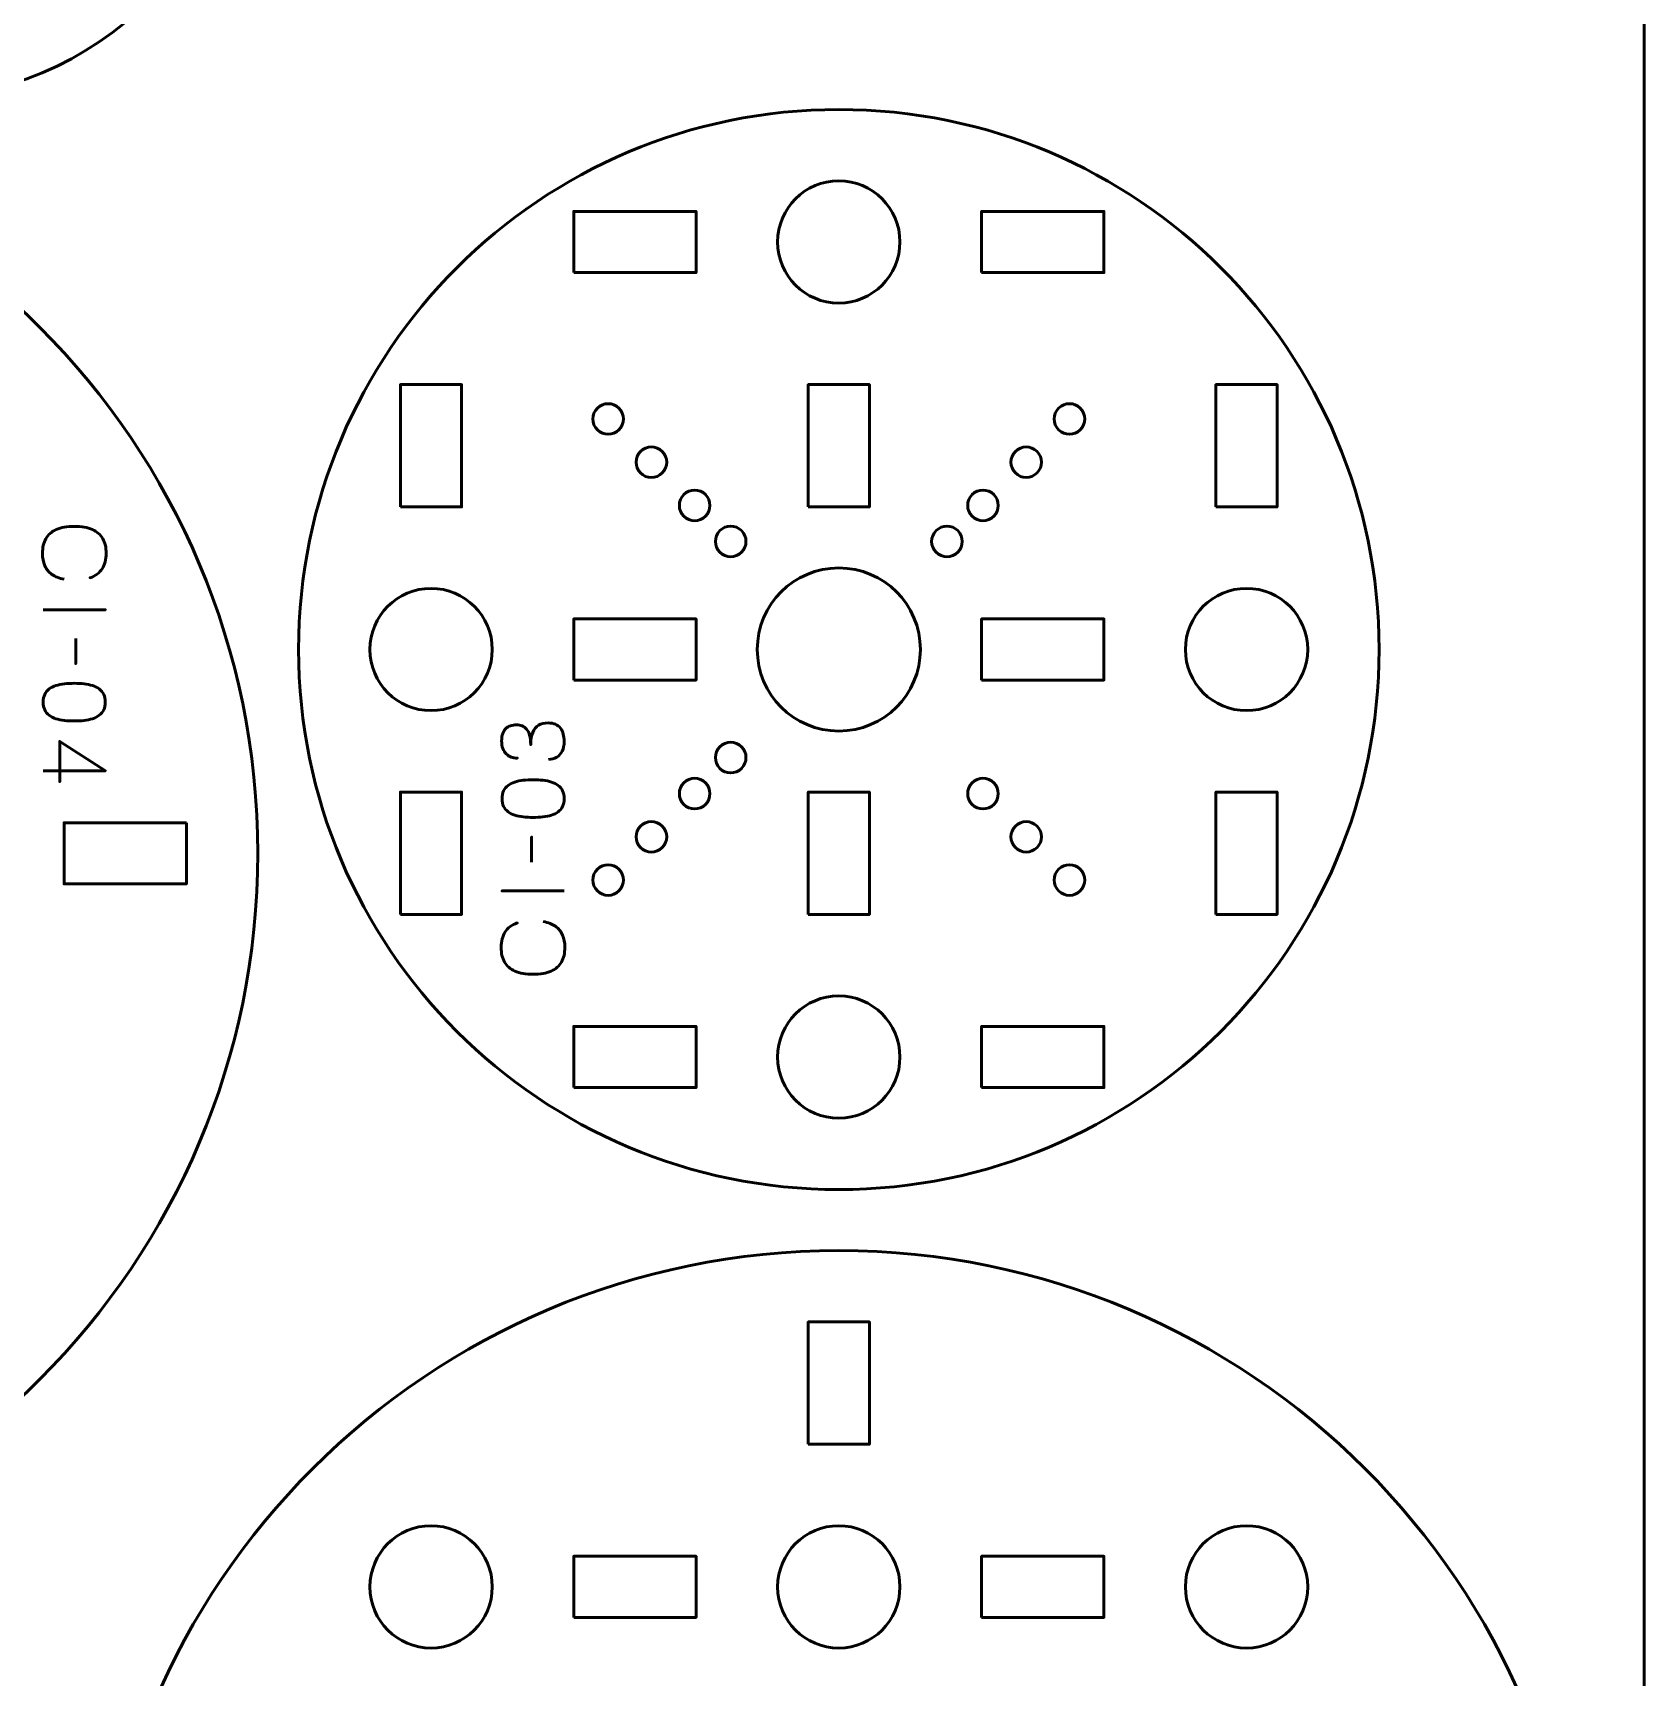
# Model space of a CAD drawing. Header units: centimetres. Extents: x -21 to 0, y -29.7 to 0.
# Drawn here: x -7.9 to 0, y -23.49 to -15.42 of the extents above; entities that cross this region are included whole.
import ezdxf

# ---------------------------------------------------------------- set-up
doc = ezdxf.new("R2010")
doc.units = ezdxf.units.CM
doc.header["$MEASUREMENT"] = 0
doc.layers.add('Layer 1', color=7, linetype='Continuous')

msp = doc.modelspace()

# ---------------------------------------------------------------- linework, layer by layer
at = {"layer": 'Layer 1', "color": 22, "lineweight": 53}
msp.add_open_spline([(-0.50009, -29.7), (-0.50009, -29.7), (-20.50005, -29.7), (-20.50005, -29.7), (-20.50005, -29.7), (-20.77702, -29.7), (-21.00001, -29.47691), (-21.00001, -29.19991), (-21.00001, -29.19991), (-21.00001, -29.19991), (-21.00001, -0.50006), (-21.00001, -0.50006), (-21.00001, -0.50006), (-21.00001, -0.22292), (-20.77702, 0.00004), (-20.50005, 0.00004), (-20.50005, 0.00004), (-20.50005, 0.00004), (-0.50009, 0.00004), (-0.50009, 0.00004), (-0.50009, 0.00004), (-0.22309, 0.00004), (0, -0.22292), (0, -0.50006), (0, -0.50006), (0, -0.50006), (0, -29.19991), (0, -29.19991), (0, -29.19991), (0, -29.47691), (-0.22309, -29.7), (-0.50009, -29.7)], degree=3, knots=[0, 0, 0, 0, 0.125, 0.125, 0.125, 0.125, 0.25, 0.25, 0.25, 0.25, 0.375, 0.375, 0.375, 0.375, 0.5, 0.5, 0.5, 0.5, 0.625, 0.625, 0.625, 0.625, 0.75, 0.75, 0.75, 0.75, 0.875, 0.875, 0.875, 0.875, 1, 1, 1, 1], dxfattribs=at)
at = {"layer": 'Layer 1', "color": 114, "lineweight": 53}
for points in [[(-10.14999, -14.09998), (-10.14999, -13.18887), (-9.41111, -12.44999), (-8.49998, -12.44999), (-8.49998, -12.44999), (-7.58888, -12.44999), (-6.84999, -13.18887), (-6.84999, -14.09998), (-6.84999, -14.09998), (-6.84999, -15.0111), (-7.58888, -15.74999), (-8.49998, -15.74999), (-8.49998, -15.74999), (-9.41111, -15.74999), (-10.14999, -15.0111), (-10.14999, -14.09998)], [(-6.79999, -19.45002), (-6.79999, -21.46549), (-8.43449, -23.09999), (-10.45001, -23.09999), (-10.45001, -23.09999), (-12.46548, -23.09999), (-14.09999, -21.46549), (-14.09999, -19.45002), (-14.09999, -19.45002), (-14.09999, -17.4345), (-12.46548, -15.79999), (-10.45001, -15.79999), (-10.45001, -15.79999), (-8.43449, -15.79999), (-6.79999, -17.4345), (-6.79999, -19.45002)], [(-6.59999, -18.44997), (-6.59999, -16.98668), (-5.4133, -15.79999), (-3.94997, -15.79999), (-3.94997, -15.79999), (-2.48669, -15.79999), (-1.29999, -16.98668), (-1.29999, -18.44997), (-1.29999, -18.44997), (-1.29999, -19.91329), (-2.48669, -21.09999), (-3.94997, -21.09999), (-3.94997, -21.09999), (-5.4133, -21.09999), (-6.59999, -19.91329), (-6.59999, -18.44997)], [(-7.59999, -25.04996), (-7.59999, -23.03449), (-5.96549, -21.39999), (-3.94997, -21.39999), (-3.94997, -21.39999), (-1.9345, -21.39999), (-0.29999, -23.03449), (-0.29999, -25.04996), (-0.29999, -25.04996), (-0.29999, -27.06548), (-1.9345, -28.69999), (-3.94997, -28.69999), (-3.94997, -28.69999), (-5.96549, -28.69999), (-7.59999, -27.06548), (-7.59999, -25.04996)]]:
    msp.add_open_spline(points, degree=3, knots=[0, 0, 0, 0, 0.25, 0.25, 0.25, 0.25, 0.5, 0.5, 0.5, 0.5, 0.75, 0.75, 0.75, 0.75, 1, 1, 1, 1], dxfattribs=at)
at = {"layer": 'Layer 1', "lineweight": 53}
for points in [[(-3.95005, -16.14999), (-3.7844, -16.14999), (-3.65006, -16.28423), (-3.65006, -16.45), (-3.65006, -16.45), (-3.65006, -16.61566), (-3.7844, -16.75), (-3.95005, -16.75), (-3.95005, -16.75), (-4.11568, -16.75), (-4.25006, -16.61566), (-4.25006, -16.45), (-4.25006, -16.45), (-4.25006, -16.28423), (-4.11568, -16.14999), (-3.95005, -16.14999)], [(-5.25008, -16.59993), (-5.25008, -16.59993), (-5.25008, -16.29992), (-5.25008, -16.29992), (-5.25008, -16.29992), (-5.25008, -16.29992), (-4.65007, -16.29992), (-4.65007, -16.29992), (-4.65007, -16.29992), (-4.65007, -16.29992), (-4.65007, -16.59993), (-4.65007, -16.59993), (-4.65007, -16.59993), (-4.65007, -16.59993), (-5.25008, -16.59993), (-5.25008, -16.59993)], [(-3.25001, -16.59993), (-3.25001, -16.59993), (-3.25001, -16.29992), (-3.25001, -16.29992), (-3.25001, -16.29992), (-3.25001, -16.29992), (-2.65001, -16.29992), (-2.65001, -16.29992), (-2.65001, -16.29992), (-2.65001, -16.29992), (-2.65001, -16.59993), (-2.65001, -16.59993), (-2.65001, -16.59993), (-2.65001, -16.59993), (-3.25001, -16.59993), (-3.25001, -16.59993)], [(-6.10006, -17.74991), (-6.10006, -17.74991), (-6.10006, -17.14991), (-6.10006, -17.14991), (-6.10006, -17.14991), (-6.10006, -17.14991), (-5.80006, -17.14991), (-5.80006, -17.14991), (-5.80006, -17.14991), (-5.80006, -17.14991), (-5.80006, -17.74991), (-5.80006, -17.74991), (-5.80006, -17.74991), (-5.80006, -17.74991), (-6.10006, -17.74991), (-6.10006, -17.74991)], [(-4.10013, -17.74991), (-4.10013, -17.74991), (-4.10013, -17.14991), (-4.10013, -17.14991), (-4.10013, -17.14991), (-4.10013, -17.14991), (-3.80013, -17.14991), (-3.80013, -17.14991), (-3.80013, -17.14991), (-3.80013, -17.14991), (-3.80013, -17.74991), (-3.80013, -17.74991), (-3.80013, -17.74991), (-3.80013, -17.74991), (-4.10013, -17.74991), (-4.10013, -17.74991)], [(-2.10003, -17.74991), (-2.10003, -17.74991), (-2.10003, -17.14991), (-2.10003, -17.14991), (-2.10003, -17.14991), (-2.10003, -17.14991), (-1.80002, -17.14991), (-1.80002, -17.14991), (-1.80002, -17.14991), (-1.80002, -17.14991), (-1.80002, -17.74991), (-1.80002, -17.74991), (-1.80002, -17.74991), (-1.80002, -17.74991), (-2.10003, -17.74991), (-2.10003, -17.74991)], [(-3.95005, -18.04995), (-3.72917, -18.04995), (-3.55005, -18.22907), (-3.55005, -18.44995), (-3.55005, -18.44995), (-3.55005, -18.67079), (-3.72917, -18.84997), (-3.95005, -18.84997), (-3.95005, -18.84997), (-4.17089, -18.84997), (-4.35007, -18.67079), (-4.35007, -18.44995), (-4.35007, -18.44995), (-4.35007, -18.22907), (-4.17089, -18.04995), (-3.95005, -18.04995)], [(-5.94999, -18.14996), (-5.78436, -18.14996), (-5.64998, -18.2843), (-5.64998, -18.44995), (-5.64998, -18.44995), (-5.64998, -18.61558), (-5.78436, -18.74996), (-5.94999, -18.74996), (-5.94999, -18.74996), (-6.11576, -18.74996), (-6.24999, -18.61558), (-6.24999, -18.44995), (-6.24999, -18.44995), (-6.24999, -18.2843), (-6.11576, -18.14996), (-5.94999, -18.14996)], [(-1.9501, -18.14996), (-1.78433, -18.14996), (-1.65009, -18.2843), (-1.65009, -18.44995), (-1.65009, -18.44995), (-1.65009, -18.61558), (-1.78433, -18.74996), (-1.9501, -18.74996), (-1.9501, -18.74996), (-2.11576, -18.74996), (-2.2501, -18.61558), (-2.2501, -18.44995), (-2.2501, -18.44995), (-2.2501, -18.2843), (-2.11576, -18.14996), (-1.9501, -18.14996)], [(-5.25008, -18.60003), (-5.25008, -18.60003), (-5.25008, -18.30003), (-5.25008, -18.30003), (-5.25008, -18.30003), (-5.25008, -18.30003), (-4.65007, -18.30003), (-4.65007, -18.30003), (-4.65007, -18.30003), (-4.65007, -18.30003), (-4.65007, -18.60003), (-4.65007, -18.60003), (-4.65007, -18.60003), (-4.65007, -18.60003), (-5.25008, -18.60003), (-5.25008, -18.60003)], [(-3.25001, -18.60003), (-3.25001, -18.60003), (-3.25001, -18.30003), (-3.25001, -18.30003), (-3.25001, -18.30003), (-3.25001, -18.30003), (-2.65001, -18.30003), (-2.65001, -18.30003), (-2.65001, -18.30003), (-2.65001, -18.30003), (-2.65001, -18.60003), (-2.65001, -18.60003), (-2.65001, -18.60003), (-2.65001, -18.60003), (-3.25001, -18.60003), (-3.25001, -18.60003)], [(-6.10006, -19.74998), (-6.10006, -19.74998), (-6.10006, -19.14997), (-6.10006, -19.14997), (-6.10006, -19.14997), (-6.10006, -19.14997), (-5.80006, -19.14997), (-5.80006, -19.14997), (-5.80006, -19.14997), (-5.80006, -19.14997), (-5.80006, -19.74998), (-5.80006, -19.74998), (-5.80006, -19.74998), (-5.80006, -19.74998), (-6.10006, -19.74998), (-6.10006, -19.74998)], [(-4.10013, -19.74998), (-4.10013, -19.74998), (-4.10013, -19.14997), (-4.10013, -19.14997), (-4.10013, -19.14997), (-4.10013, -19.14997), (-3.80013, -19.14997), (-3.80013, -19.14997), (-3.80013, -19.14997), (-3.80013, -19.14997), (-3.80013, -19.74998), (-3.80013, -19.74998), (-3.80013, -19.74998), (-3.80013, -19.74998), (-4.10013, -19.74998), (-4.10013, -19.74998)], [(-2.10003, -19.74998), (-2.10003, -19.74998), (-2.10003, -19.14997), (-2.10003, -19.14997), (-2.10003, -19.14997), (-2.10003, -19.14997), (-1.80002, -19.14997), (-1.80002, -19.14997), (-1.80002, -19.14997), (-1.80002, -19.14997), (-1.80002, -19.74998), (-1.80002, -19.74998), (-1.80002, -19.74998), (-1.80002, -19.74998), (-2.10003, -19.74998), (-2.10003, -19.74998)], [(-7.14994, -19.29995), (-7.14994, -19.29995), (-7.14994, -19.59995), (-7.14994, -19.59995), (-7.14994, -19.59995), (-7.14994, -19.59995), (-7.74994, -19.59995), (-7.74994, -19.59995), (-7.74994, -19.59995), (-7.74994, -19.59995), (-7.74994, -19.29995), (-7.74994, -19.29995), (-7.74994, -19.29995), (-7.74994, -19.29995), (-7.14994, -19.29995), (-7.14994, -19.29995)], [(-3.95005, -20.14988), (-3.7844, -20.14988), (-3.65006, -20.28426), (-3.65006, -20.44989), (-3.65006, -20.44989), (-3.65006, -20.61566), (-3.7844, -20.74989), (-3.95005, -20.74989), (-3.95005, -20.74989), (-4.11568, -20.74989), (-4.25006, -20.61566), (-4.25006, -20.44989), (-4.25006, -20.44989), (-4.25006, -20.28426), (-4.11568, -20.14988), (-3.95005, -20.14988)], [(-5.25008, -20.59996), (-5.25008, -20.59996), (-5.25008, -20.29996), (-5.25008, -20.29996), (-5.25008, -20.29996), (-5.25008, -20.29996), (-4.65007, -20.29996), (-4.65007, -20.29996), (-4.65007, -20.29996), (-4.65007, -20.29996), (-4.65007, -20.59996), (-4.65007, -20.59996), (-4.65007, -20.59996), (-4.65007, -20.59996), (-5.25008, -20.59996), (-5.25008, -20.59996)], [(-3.25001, -20.59996), (-3.25001, -20.59996), (-3.25001, -20.29996), (-3.25001, -20.29996), (-3.25001, -20.29996), (-3.25001, -20.29996), (-2.65001, -20.29996), (-2.65001, -20.29996), (-2.65001, -20.29996), (-2.65001, -20.29996), (-2.65001, -20.59996), (-2.65001, -20.59996), (-2.65001, -20.59996), (-2.65001, -20.59996), (-3.25001, -20.59996), (-3.25001, -20.59996)], [(-4.10013, -22.34994), (-4.10013, -22.34994), (-4.10013, -21.74994), (-4.10013, -21.74994), (-4.10013, -21.74994), (-4.10013, -21.74994), (-3.80013, -21.74994), (-3.80013, -21.74994), (-3.80013, -21.74994), (-3.80013, -21.74994), (-3.80013, -22.34994), (-3.80013, -22.34994), (-3.80013, -22.34994), (-3.80013, -22.34994), (-4.10013, -22.34994), (-4.10013, -22.34994)], [(-5.94999, -22.74999), (-5.78436, -22.74999), (-5.64998, -22.88423), (-5.64998, -23.05), (-5.64998, -23.05), (-5.64998, -23.21566), (-5.78436, -23.35), (-5.94999, -23.35), (-5.94999, -23.35), (-6.11576, -23.35), (-6.24999, -23.21566), (-6.24999, -23.05), (-6.24999, -23.05), (-6.24999, -22.88423), (-6.11576, -22.74999), (-5.94999, -22.74999)], [(-3.95005, -22.74999), (-3.7844, -22.74999), (-3.65006, -22.88423), (-3.65006, -23.05), (-3.65006, -23.05), (-3.65006, -23.21566), (-3.7844, -23.35), (-3.95005, -23.35), (-3.95005, -23.35), (-4.11568, -23.35), (-4.25006, -23.21566), (-4.25006, -23.05), (-4.25006, -23.05), (-4.25006, -22.88423), (-4.11568, -22.74999), (-3.95005, -22.74999)], [(-1.9501, -22.74999), (-1.78433, -22.74999), (-1.65009, -22.88423), (-1.65009, -23.05), (-1.65009, -23.05), (-1.65009, -23.21566), (-1.78433, -23.35), (-1.9501, -23.35), (-1.9501, -23.35), (-2.11576, -23.35), (-2.2501, -23.21566), (-2.2501, -23.05), (-2.2501, -23.05), (-2.2501, -22.88423), (-2.11576, -22.74999), (-1.9501, -22.74999)], [(-5.25008, -23.19993), (-5.25008, -23.19993), (-5.25008, -22.89992), (-5.25008, -22.89992), (-5.25008, -22.89992), (-5.25008, -22.89992), (-4.65007, -22.89992), (-4.65007, -22.89992), (-4.65007, -22.89992), (-4.65007, -22.89992), (-4.65007, -23.19993), (-4.65007, -23.19993), (-4.65007, -23.19993), (-4.65007, -23.19993), (-5.25008, -23.19993), (-5.25008, -23.19993)], [(-3.25001, -23.19993), (-3.25001, -23.19993), (-3.25001, -22.89992), (-3.25001, -22.89992), (-3.25001, -22.89992), (-3.25001, -22.89992), (-2.65001, -22.89992), (-2.65001, -22.89992), (-2.65001, -22.89992), (-2.65001, -22.89992), (-2.65001, -23.19993), (-2.65001, -23.19993), (-2.65001, -23.19993), (-2.65001, -23.19993), (-3.25001, -23.19993), (-3.25001, -23.19993)]]:
    msp.add_open_spline(points, degree=3, knots=[0, 0, 0, 0, 0.25, 0.25, 0.25, 0.25, 0.5, 0.5, 0.5, 0.5, 0.75, 0.75, 0.75, 0.75, 1, 1, 1, 1], dxfattribs=at)
at = {"layer": 'Layer 1', "color": 250, "lineweight": 53}
for points in [[(-5.02835, -17.26556), (-4.99907, -17.29484), (-4.99907, -17.34234), (-5.02835, -17.37162), (-5.02835, -17.37162), (-5.05763, -17.4009), (-5.10514, -17.4009), (-5.13442, -17.37162), (-5.13442, -17.37162), (-5.1637, -17.34234), (-5.1637, -17.29484), (-5.13442, -17.26556), (-5.13442, -17.26556), (-5.10514, -17.23628), (-5.05763, -17.23628), (-5.02835, -17.26556)], [(-2.76561, -17.37162), (-2.79489, -17.4009), (-2.8424, -17.4009), (-2.87168, -17.37162), (-2.87168, -17.37162), (-2.90096, -17.34234), (-2.90096, -17.29484), (-2.87168, -17.26556), (-2.87168, -17.26556), (-2.8424, -17.23628), (-2.79489, -17.23628), (-2.76561, -17.26556), (-2.76561, -17.26556), (-2.73633, -17.29484), (-2.73633, -17.34234), (-2.76561, -17.37162)], [(-4.81622, -17.47769), (-4.78694, -17.50697), (-4.78694, -17.55447), (-4.81622, -17.58375), (-4.81622, -17.58375), (-4.8455, -17.61303), (-4.89301, -17.61303), (-4.92229, -17.58375), (-4.92229, -17.58375), (-4.95157, -17.55447), (-4.95157, -17.50697), (-4.92229, -17.47769), (-4.92229, -17.47769), (-4.89301, -17.44841), (-4.8455, -17.44841), (-4.81622, -17.47769)], [(-2.97774, -17.58375), (-3.00702, -17.61303), (-3.05453, -17.61303), (-3.08381, -17.58375), (-3.08381, -17.58375), (-3.11309, -17.55447), (-3.11309, -17.50697), (-3.08381, -17.47769), (-3.08381, -17.47769), (-3.05453, -17.44841), (-3.00702, -17.44841), (-2.97774, -17.47769), (-2.97774, -17.47769), (-2.94846, -17.50697), (-2.94846, -17.55447), (-2.97774, -17.58375)], [(-4.60409, -17.68982), (-4.57481, -17.7191), (-4.57481, -17.76661), (-4.60409, -17.79589), (-4.60409, -17.79589), (-4.63337, -17.82517), (-4.68087, -17.82517), (-4.71015, -17.79589), (-4.71015, -17.79589), (-4.73943, -17.76661), (-4.73943, -17.7191), (-4.71015, -17.68982), (-4.71015, -17.68982), (-4.68087, -17.66054), (-4.63337, -17.66054), (-4.60409, -17.68982)], [(-4.60409, -17.68982), (-4.57481, -17.7191), (-4.57481, -17.76661), (-4.60409, -17.79589), (-4.60409, -17.79589), (-4.63337, -17.82517), (-4.68087, -17.82517), (-4.71015, -17.79589), (-4.71015, -17.79589), (-4.73943, -17.76661), (-4.73943, -17.7191), (-4.71015, -17.68982), (-4.71015, -17.68982), (-4.68087, -17.66054), (-4.63337, -17.66054), (-4.60409, -17.68982)], [(-3.18987, -17.79589), (-3.21915, -17.82517), (-3.26666, -17.82517), (-3.29594, -17.79589), (-3.29594, -17.79589), (-3.32522, -17.76661), (-3.32522, -17.7191), (-3.29594, -17.68982), (-3.29594, -17.68982), (-3.26666, -17.66054), (-3.21915, -17.66054), (-3.18987, -17.68982), (-3.18987, -17.68982), (-3.16059, -17.7191), (-3.16059, -17.76661), (-3.18987, -17.79589)], [(-3.18987, -17.79589), (-3.21915, -17.82517), (-3.26666, -17.82517), (-3.29594, -17.79589), (-3.29594, -17.79589), (-3.32522, -17.76661), (-3.32522, -17.7191), (-3.29594, -17.68982), (-3.29594, -17.68982), (-3.26666, -17.66054), (-3.21915, -17.66054), (-3.18987, -17.68982), (-3.18987, -17.68982), (-3.16059, -17.7191), (-3.16059, -17.76661), (-3.18987, -17.79589)], [(-4.42731, -17.8666), (-4.39803, -17.89588), (-4.39803, -17.94338), (-4.42731, -17.97266), (-4.42731, -17.97266), (-4.45659, -18.00194), (-4.5041, -18.00194), (-4.53338, -17.97266), (-4.53338, -17.97266), (-4.56266, -17.94338), (-4.56266, -17.89588), (-4.53338, -17.8666), (-4.53338, -17.8666), (-4.5041, -17.83732), (-4.45659, -17.83732), (-4.42731, -17.8666)], [(-3.36665, -17.97266), (-3.39593, -18.00194), (-3.44344, -18.00194), (-3.47272, -17.97266), (-3.47272, -17.97266), (-3.502, -17.94338), (-3.502, -17.89588), (-3.47272, -17.8666), (-3.47272, -17.8666), (-3.44344, -17.83732), (-3.39593, -17.83732), (-3.36665, -17.8666), (-3.36665, -17.8666), (-3.33737, -17.89588), (-3.33737, -17.94338), (-3.36665, -17.97266)], [(-4.53338, -18.92726), (-4.5041, -18.89798), (-4.45659, -18.89798), (-4.42731, -18.92726), (-4.42731, -18.92726), (-4.39803, -18.95654), (-4.39803, -19.00404), (-4.42731, -19.03332), (-4.42731, -19.03332), (-4.45659, -19.0626), (-4.5041, -19.0626), (-4.53338, -19.03332), (-4.53338, -19.03332), (-4.56266, -19.00404), (-4.56266, -18.95654), (-4.53338, -18.92726)], [(-4.71015, -19.10403), (-4.68087, -19.07475), (-4.63337, -19.07475), (-4.60409, -19.10403), (-4.60409, -19.10403), (-4.57481, -19.13331), (-4.57481, -19.18082), (-4.60409, -19.2101), (-4.60409, -19.2101), (-4.63337, -19.23938), (-4.68087, -19.23938), (-4.71015, -19.2101), (-4.71015, -19.2101), (-4.73943, -19.18082), (-4.73943, -19.13331), (-4.71015, -19.10403)], [(-4.71015, -19.10403), (-4.68087, -19.07475), (-4.63337, -19.07475), (-4.60409, -19.10403), (-4.60409, -19.10403), (-4.57481, -19.13331), (-4.57481, -19.18082), (-4.60409, -19.2101), (-4.60409, -19.2101), (-4.63337, -19.23938), (-4.68087, -19.23938), (-4.71015, -19.2101), (-4.71015, -19.2101), (-4.73943, -19.18082), (-4.73943, -19.13331), (-4.71015, -19.10403)], [(-3.29594, -19.2101), (-3.32522, -19.18082), (-3.32522, -19.13331), (-3.29594, -19.10403), (-3.29594, -19.10403), (-3.26666, -19.07475), (-3.21915, -19.07475), (-3.18987, -19.10403), (-3.18987, -19.10403), (-3.16059, -19.13331), (-3.16059, -19.18082), (-3.18987, -19.2101), (-3.18987, -19.2101), (-3.21915, -19.23938), (-3.26666, -19.23938), (-3.29594, -19.2101)], [(-3.29594, -19.2101), (-3.32522, -19.18082), (-3.32522, -19.13331), (-3.29594, -19.10403), (-3.29594, -19.10403), (-3.26666, -19.07475), (-3.21915, -19.07475), (-3.18987, -19.10403), (-3.18987, -19.10403), (-3.16059, -19.13331), (-3.16059, -19.18082), (-3.18987, -19.2101), (-3.18987, -19.2101), (-3.21915, -19.23938), (-3.26666, -19.23938), (-3.29594, -19.2101)], [(-4.92229, -19.31617), (-4.89301, -19.28689), (-4.8455, -19.28689), (-4.81622, -19.31617), (-4.81622, -19.31617), (-4.78694, -19.34545), (-4.78694, -19.39295), (-4.81622, -19.42223), (-4.81622, -19.42223), (-4.8455, -19.45151), (-4.89301, -19.45151), (-4.92229, -19.42223), (-4.92229, -19.42223), (-4.95157, -19.39295), (-4.95157, -19.34545), (-4.92229, -19.31617)], [(-3.08381, -19.42223), (-3.11309, -19.39295), (-3.11309, -19.34545), (-3.08381, -19.31617), (-3.08381, -19.31617), (-3.05453, -19.28689), (-3.00702, -19.28689), (-2.97774, -19.31617), (-2.97774, -19.31617), (-2.94846, -19.34545), (-2.94846, -19.39295), (-2.97774, -19.42223), (-2.97774, -19.42223), (-3.00702, -19.45151), (-3.05453, -19.45151), (-3.08381, -19.42223)], [(-5.13442, -19.5283), (-5.10514, -19.49902), (-5.05763, -19.49902), (-5.02835, -19.5283), (-5.02835, -19.5283), (-4.99907, -19.55758), (-4.99907, -19.60508), (-5.02835, -19.63436), (-5.02835, -19.63436), (-5.05763, -19.66364), (-5.10514, -19.66364), (-5.13442, -19.63436), (-5.13442, -19.63436), (-5.1637, -19.60508), (-5.1637, -19.55758), (-5.13442, -19.5283)], [(-2.87168, -19.63436), (-2.90096, -19.60508), (-2.90096, -19.55758), (-2.87168, -19.5283), (-2.87168, -19.5283), (-2.8424, -19.49902), (-2.79489, -19.49902), (-2.76561, -19.5283), (-2.76561, -19.5283), (-2.73633, -19.55758), (-2.73633, -19.60508), (-2.76561, -19.63436), (-2.76561, -19.63436), (-2.79489, -19.66364), (-2.8424, -19.66364), (-2.87168, -19.63436)]]:
    msp.add_open_spline(points, degree=3, knots=[0, 0, 0, 0, 0.25, 0.25, 0.25, 0.25, 0.5, 0.5, 0.5, 0.5, 0.75, 0.75, 0.75, 0.75, 1, 1, 1, 1], dxfattribs=at)
at = {"layer": 'Layer 1', "color": 30, "lineweight": 53}
for points, knots in [([(-7.75032, -18.10498), (-7.77452, -18.10046), (-7.79449, -18.09256), (-7.81015, -18.08148), (-7.81015, -18.08148), (-7.82575, -18.07034), (-7.83732, -18.05608), (-7.84487, -18.03873), (-7.84487, -18.03873), (-7.85242, -18.02144), (-7.85623, -18.00112), (-7.85616, -17.97798), (-7.85616, -17.97798), (-7.85623, -17.94983), (-7.85079, -17.92591), (-7.83972, -17.90629), (-7.83972, -17.90629), (-7.82871, -17.88668), (-7.81171, -17.87172), (-7.78864, -17.86142), (-7.78864, -17.86142), (-7.76556, -17.85112), (-7.736, -17.84597), (-7.69995, -17.8459), (-7.69995, -17.8459), (-7.66404, -17.84597), (-7.63454, -17.85112), (-7.61147, -17.86142), (-7.61147, -17.86142), (-7.5884, -17.87172), (-7.57133, -17.88668), (-7.56025, -17.90629), (-7.56025, -17.90629), (-7.54917, -17.92591), (-7.54367, -17.94983), (-7.54374, -17.97798), (-7.54374, -17.97798), (-7.54367, -18.00811), (-7.55009, -18.03336), (-7.563, -18.05361), (-7.563, -18.05361), (-7.57591, -18.07393), (-7.59588, -18.08882), (-7.6229, -18.0982), (-7.6229, -18.0982), (-7.59588, -18.08882), (-7.57591, -18.07393), (-7.563, -18.05361), (-7.563, -18.05361), (-7.55009, -18.03336), (-7.54367, -18.00811), (-7.54374, -17.97798), (-7.54374, -17.97798), (-7.54367, -17.94983), (-7.54917, -17.92591), (-7.56025, -17.90629), (-7.56025, -17.90629), (-7.57133, -17.88668), (-7.5884, -17.87172), (-7.61147, -17.86142), (-7.61147, -17.86142), (-7.63454, -17.85112), (-7.66404, -17.84597), (-7.69995, -17.8459), (-7.69995, -17.8459), (-7.736, -17.84597), (-7.76556, -17.85112), (-7.78864, -17.86142), (-7.78864, -17.86142), (-7.81171, -17.87172), (-7.82871, -17.88668), (-7.83972, -17.90629), (-7.83972, -17.90629), (-7.85079, -17.92591), (-7.85623, -17.94983), (-7.85616, -17.97798), (-7.85616, -17.97798), (-7.85623, -18.00112), (-7.85242, -18.02144), (-7.84487, -18.03873), (-7.84487, -18.03873), (-7.83732, -18.05608), (-7.82575, -18.07034), (-7.81015, -18.08148), (-7.81015, -18.08148), (-7.79449, -18.09256), (-7.77452, -18.10046), (-7.75032, -18.10498)], [0, 0, 0, 0, 0.0454545, 0.0454545, 0.0454545, 0.0454545, 0.0909091, 0.0909091, 0.0909091, 0.0909091, 0.1363636, 0.1363636, 0.1363636, 0.1363636, 0.1818182, 0.1818182, 0.1818182, 0.1818182, 0.2272727, 0.2272727, 0.2272727, 0.2272727, 0.2727273, 0.2727273, 0.2727273, 0.2727273, 0.3181818, 0.3181818, 0.3181818, 0.3181818, 0.3636364, 0.3636364, 0.3636364, 0.3636364, 0.4090909, 0.4090909, 0.4090909, 0.4090909, 0.4545455, 0.4545455, 0.4545455, 0.4545455, 0.5, 0.5, 0.5, 0.5, 0.5454545, 0.5454545, 0.5454545, 0.5454545, 0.5909091, 0.5909091, 0.5909091, 0.5909091, 0.6363636, 0.6363636, 0.6363636, 0.6363636, 0.6818182, 0.6818182, 0.6818182, 0.6818182, 0.7272727, 0.7272727, 0.7272727, 0.7272727, 0.7727273, 0.7727273, 0.7727273, 0.7727273, 0.8181818, 0.8181818, 0.8181818, 0.8181818, 0.8636364, 0.8636364, 0.8636364, 0.8636364, 0.9090909, 0.9090909, 0.9090909, 0.9090909, 0.9545455, 0.9545455, 0.9545455, 0.9545455, 1, 1, 1, 1]), ([(-7.85277, -18.25484), (-7.85277, -18.25484), (-7.54755, -18.25484), (-7.54755, -18.25484), (-7.54755, -18.25484), (-7.54755, -18.25484), (-7.85277, -18.25484), (-7.85277, -18.25484)], [0, 0, 0, 0, 0.5, 0.5, 0.5, 0.5, 1, 1, 1, 1]), ([(-7.69317, -18.39581), (-7.69317, -18.39581), (-7.69317, -18.519), (-7.69317, -18.519), (-7.69317, -18.519), (-7.69317, -18.519), (-7.69317, -18.39581), (-7.69317, -18.39581)], [0, 0, 0, 0, 0.5, 0.5, 0.5, 0.5, 1, 1, 1, 1]), ([(-7.85277, -18.70823), (-7.8527, -18.72304), (-7.85009, -18.73581), (-7.84501, -18.74647), (-7.84501, -18.74647), (-7.83993, -18.75705), (-7.83266, -18.76587), (-7.82342, -18.77292), (-7.82342, -18.77292), (-7.81411, -18.77991), (-7.8031, -18.78541), (-7.7904, -18.7895), (-7.7904, -18.7895), (-7.7777, -18.79353), (-7.7638, -18.79642), (-7.74856, -18.79804), (-7.74856, -18.79804), (-7.73332, -18.79974), (-7.7173, -18.80058), (-7.70037, -18.80051), (-7.70037, -18.80051), (-7.68351, -18.80058), (-7.66749, -18.79974), (-7.65232, -18.79804), (-7.65232, -18.79804), (-7.63715, -18.79642), (-7.62318, -18.79353), (-7.61048, -18.7895), (-7.61048, -18.7895), (-7.59785, -18.78541), (-7.58685, -18.77991), (-7.57746, -18.77292), (-7.57746, -18.77292), (-7.56815, -18.76587), (-7.56088, -18.75705), (-7.5558, -18.74647), (-7.5558, -18.74647), (-7.55065, -18.73581), (-7.54804, -18.72304), (-7.54797, -18.70823), (-7.54797, -18.70823), (-7.54804, -18.69341), (-7.55065, -18.68064), (-7.5558, -18.66998), (-7.5558, -18.66998), (-7.56088, -18.6594), (-7.56815, -18.65058), (-7.57746, -18.64353), (-7.57746, -18.64353), (-7.58685, -18.63654), (-7.59785, -18.63104), (-7.61048, -18.62695), (-7.61048, -18.62695), (-7.62318, -18.62292), (-7.63715, -18.62003), (-7.65232, -18.61841), (-7.65232, -18.61841), (-7.66749, -18.61672), (-7.68351, -18.61587), (-7.70037, -18.61594), (-7.70037, -18.61594), (-7.7173, -18.61587), (-7.73332, -18.61672), (-7.74856, -18.61841), (-7.74856, -18.61841), (-7.7638, -18.62003), (-7.7777, -18.62292), (-7.7904, -18.62695), (-7.7904, -18.62695), (-7.8031, -18.63104), (-7.81411, -18.63654), (-7.82342, -18.64353), (-7.82342, -18.64353), (-7.83266, -18.65058), (-7.83993, -18.6594), (-7.84501, -18.66998), (-7.84501, -18.66998), (-7.85009, -18.68064), (-7.8527, -18.69341), (-7.85277, -18.70823)], [0, 0, 0, 0, 0.05, 0.05, 0.05, 0.05, 0.1, 0.1, 0.1, 0.1, 0.15, 0.15, 0.15, 0.15, 0.2, 0.2, 0.2, 0.2, 0.25, 0.25, 0.25, 0.25, 0.3, 0.3, 0.3, 0.3, 0.35, 0.35, 0.35, 0.35, 0.4, 0.4, 0.4, 0.4, 0.45, 0.45, 0.45, 0.45, 0.5, 0.5, 0.5, 0.5, 0.55, 0.55, 0.55, 0.55, 0.6, 0.6, 0.6, 0.6, 0.65, 0.65, 0.65, 0.65, 0.7, 0.7, 0.7, 0.7, 0.75, 0.75, 0.75, 0.75, 0.8, 0.8, 0.8, 0.8, 0.85, 0.85, 0.85, 0.85, 0.9, 0.9, 0.9, 0.9, 0.95, 0.95, 0.95, 0.95, 1, 1, 1, 1]), ([(-7.85277, -18.70823), (-7.8527, -18.72304), (-7.85009, -18.73581), (-7.84501, -18.74647), (-7.84501, -18.74647), (-7.83993, -18.75705), (-7.83266, -18.76587), (-7.82342, -18.77292), (-7.82342, -18.77292), (-7.81411, -18.77991), (-7.8031, -18.78541), (-7.7904, -18.7895), (-7.7904, -18.7895), (-7.7777, -18.79353), (-7.7638, -18.79642), (-7.74856, -18.79804), (-7.74856, -18.79804), (-7.73332, -18.79974), (-7.7173, -18.80058), (-7.70037, -18.80051), (-7.70037, -18.80051), (-7.68351, -18.80058), (-7.66749, -18.79974), (-7.65232, -18.79804), (-7.65232, -18.79804), (-7.63715, -18.79642), (-7.62318, -18.79353), (-7.61048, -18.7895), (-7.61048, -18.7895), (-7.59785, -18.78541), (-7.58685, -18.77991), (-7.57746, -18.77292), (-7.57746, -18.77292), (-7.56815, -18.76587), (-7.56088, -18.75705), (-7.5558, -18.74647), (-7.5558, -18.74647), (-7.55065, -18.73581), (-7.54804, -18.72304), (-7.54797, -18.70823), (-7.54797, -18.70823), (-7.54804, -18.69341), (-7.55065, -18.68064), (-7.5558, -18.66998), (-7.5558, -18.66998), (-7.56088, -18.6594), (-7.56815, -18.65058), (-7.57746, -18.64353), (-7.57746, -18.64353), (-7.58685, -18.63654), (-7.59785, -18.63104), (-7.61048, -18.62695), (-7.61048, -18.62695), (-7.62318, -18.62292), (-7.63715, -18.62003), (-7.65232, -18.61841), (-7.65232, -18.61841), (-7.66749, -18.61672), (-7.68351, -18.61587), (-7.70037, -18.61594), (-7.70037, -18.61594), (-7.7173, -18.61587), (-7.73332, -18.61672), (-7.74856, -18.61841), (-7.74856, -18.61841), (-7.7638, -18.62003), (-7.7777, -18.62292), (-7.7904, -18.62695), (-7.7904, -18.62695), (-7.8031, -18.63104), (-7.81411, -18.63654), (-7.82342, -18.64353), (-7.82342, -18.64353), (-7.83266, -18.65058), (-7.83993, -18.6594), (-7.84501, -18.66998), (-7.84501, -18.66998), (-7.85009, -18.68064), (-7.8527, -18.69341), (-7.85277, -18.70823)], [0, 0, 0, 0, 0.05, 0.05, 0.05, 0.05, 0.1, 0.1, 0.1, 0.1, 0.15, 0.15, 0.15, 0.15, 0.2, 0.2, 0.2, 0.2, 0.25, 0.25, 0.25, 0.25, 0.3, 0.3, 0.3, 0.3, 0.35, 0.35, 0.35, 0.35, 0.4, 0.4, 0.4, 0.4, 0.45, 0.45, 0.45, 0.45, 0.5, 0.5, 0.5, 0.5, 0.55, 0.55, 0.55, 0.55, 0.6, 0.6, 0.6, 0.6, 0.65, 0.65, 0.65, 0.65, 0.7, 0.7, 0.7, 0.7, 0.75, 0.75, 0.75, 0.75, 0.8, 0.8, 0.8, 0.8, 0.85, 0.85, 0.85, 0.85, 0.9, 0.9, 0.9, 0.9, 0.95, 0.95, 0.95, 0.95, 1, 1, 1, 1]), ([(-5.37383, -18.98898), (-5.35859, -18.98891), (-5.34533, -18.98538), (-5.33383, -18.9784), (-5.33383, -18.9784), (-5.3224, -18.97141), (-5.31344, -18.96146), (-5.30702, -18.94848), (-5.30702, -18.94848), (-5.3006, -18.9355), (-5.29735, -18.91991), (-5.29721, -18.90177), (-5.29721, -18.90177), (-5.29721, -18.88816), (-5.29862, -18.87581), (-5.30158, -18.86459), (-5.30158, -18.86459), (-5.30455, -18.85344), (-5.30913, -18.84385), (-5.31541, -18.83573), (-5.31541, -18.83573), (-5.32169, -18.82762), (-5.32981, -18.82141), (-5.33968, -18.81697), (-5.33968, -18.81697), (-5.34963, -18.81259), (-5.36156, -18.81041), (-5.37553, -18.81034), (-5.37553, -18.81034), (-5.39415, -18.81026), (-5.40989, -18.81407), (-5.42266, -18.82162), (-5.42266, -18.82162), (-5.43543, -18.82917), (-5.44502, -18.84089), (-5.45158, -18.85662), (-5.45158, -18.85662), (-5.45815, -18.87235), (-5.46146, -18.89253), (-5.46146, -18.91701), (-5.46146, -18.91701), (-5.46139, -18.89874), (-5.46308, -18.88343), (-5.46654, -18.87094), (-5.46654, -18.87094), (-5.47, -18.85852), (-5.47487, -18.84858), (-5.48122, -18.8411), (-5.48122, -18.8411), (-5.4875, -18.83362), (-5.49498, -18.82819), (-5.50358, -18.82494), (-5.50358, -18.82494), (-5.51212, -18.82162), (-5.5215, -18.82), (-5.53173, -18.82007), (-5.53173, -18.82007), (-5.54197, -18.82), (-5.55142, -18.82141), (-5.56017, -18.82423), (-5.56017, -18.82423), (-5.56892, -18.82699), (-5.57661, -18.8315), (-5.58317, -18.83764), (-5.58317, -18.83764), (-5.58973, -18.84378), (-5.59488, -18.85189), (-5.59855, -18.86184), (-5.59855, -18.86184), (-5.60222, -18.87186), (-5.60405, -18.88407), (-5.60412, -18.89839), (-5.60412, -18.89839), (-5.60405, -18.91264), (-5.60194, -18.92513), (-5.59784, -18.93571), (-5.59784, -18.93571), (-5.59375, -18.94637), (-5.58818, -18.95511), (-5.58105, -18.96217), (-5.58105, -18.96217), (-5.57393, -18.96915), (-5.56581, -18.97438), (-5.55664, -18.97783), (-5.55664, -18.97783), (-5.54747, -18.98136), (-5.53773, -18.98305), (-5.5275, -18.98305), (-5.5275, -18.98305), (-5.53773, -18.98305), (-5.54747, -18.98136), (-5.55664, -18.97783), (-5.55664, -18.97783), (-5.56581, -18.97438), (-5.57393, -18.96915), (-5.58105, -18.96217), (-5.58105, -18.96217), (-5.58818, -18.95511), (-5.59375, -18.94637), (-5.59784, -18.93571), (-5.59784, -18.93571), (-5.60194, -18.92513), (-5.60405, -18.91264), (-5.60412, -18.89839), (-5.60412, -18.89839), (-5.60405, -18.88407), (-5.60222, -18.87186), (-5.59855, -18.86184), (-5.59855, -18.86184), (-5.59488, -18.85189), (-5.58973, -18.84378), (-5.58317, -18.83764), (-5.58317, -18.83764), (-5.57661, -18.8315), (-5.56892, -18.82699), (-5.56017, -18.82423), (-5.56017, -18.82423), (-5.55142, -18.82141), (-5.54197, -18.82), (-5.53173, -18.82007), (-5.53173, -18.82007), (-5.5215, -18.82), (-5.51212, -18.82162), (-5.50358, -18.82494), (-5.50358, -18.82494), (-5.49498, -18.82819), (-5.4875, -18.83362), (-5.48122, -18.8411), (-5.48122, -18.8411), (-5.47487, -18.84858), (-5.47, -18.85852), (-5.46654, -18.87094), (-5.46654, -18.87094), (-5.46308, -18.88343), (-5.46139, -18.89874), (-5.46146, -18.91701), (-5.46146, -18.91701), (-5.46146, -18.89253), (-5.45815, -18.87235), (-5.45158, -18.85662), (-5.45158, -18.85662), (-5.44502, -18.84089), (-5.43543, -18.82917), (-5.42266, -18.82162), (-5.42266, -18.82162), (-5.40989, -18.81407), (-5.39415, -18.81026), (-5.37553, -18.81034), (-5.37553, -18.81034), (-5.36156, -18.81041), (-5.34963, -18.81259), (-5.33968, -18.81697), (-5.33968, -18.81697), (-5.32981, -18.82141), (-5.32169, -18.82762), (-5.31541, -18.83573), (-5.31541, -18.83573), (-5.30913, -18.84385), (-5.30455, -18.85344), (-5.30158, -18.86459), (-5.30158, -18.86459), (-5.29862, -18.87581), (-5.29721, -18.88816), (-5.29721, -18.90177), (-5.29721, -18.90177), (-5.29735, -18.91991), (-5.3006, -18.9355), (-5.30702, -18.94848), (-5.30702, -18.94848), (-5.31344, -18.96146), (-5.3224, -18.97141), (-5.33383, -18.9784), (-5.33383, -18.9784), (-5.34533, -18.98538), (-5.35859, -18.98891), (-5.37383, -18.98898)], [0, 0, 0, 0, 0.0227273, 0.0227273, 0.0227273, 0.0227273, 0.0454545, 0.0454545, 0.0454545, 0.0454545, 0.0681818, 0.0681818, 0.0681818, 0.0681818, 0.0909091, 0.0909091, 0.0909091, 0.0909091, 0.1136364, 0.1136364, 0.1136364, 0.1136364, 0.1363636, 0.1363636, 0.1363636, 0.1363636, 0.1590909, 0.1590909, 0.1590909, 0.1590909, 0.1818182, 0.1818182, 0.1818182, 0.1818182, 0.2045455, 0.2045455, 0.2045455, 0.2045455, 0.2272727, 0.2272727, 0.2272727, 0.2272727, 0.25, 0.25, 0.25, 0.25, 0.2727273, 0.2727273, 0.2727273, 0.2727273, 0.2954545, 0.2954545, 0.2954545, 0.2954545, 0.3181818, 0.3181818, 0.3181818, 0.3181818, 0.3409091, 0.3409091, 0.3409091, 0.3409091, 0.3636364, 0.3636364, 0.3636364, 0.3636364, 0.3863636, 0.3863636, 0.3863636, 0.3863636, 0.4090909, 0.4090909, 0.4090909, 0.4090909, 0.4318182, 0.4318182, 0.4318182, 0.4318182, 0.4545455, 0.4545455, 0.4545455, 0.4545455, 0.4772727, 0.4772727, 0.4772727, 0.4772727, 0.5, 0.5, 0.5, 0.5, 0.5227273, 0.5227273, 0.5227273, 0.5227273, 0.5454545, 0.5454545, 0.5454545, 0.5454545, 0.5681818, 0.5681818, 0.5681818, 0.5681818, 0.5909091, 0.5909091, 0.5909091, 0.5909091, 0.6136364, 0.6136364, 0.6136364, 0.6136364, 0.6363636, 0.6363636, 0.6363636, 0.6363636, 0.6590909, 0.6590909, 0.6590909, 0.6590909, 0.6818182, 0.6818182, 0.6818182, 0.6818182, 0.7045455, 0.7045455, 0.7045455, 0.7045455, 0.7272727, 0.7272727, 0.7272727, 0.7272727, 0.75, 0.75, 0.75, 0.75, 0.7727273, 0.7727273, 0.7727273, 0.7727273, 0.7954545, 0.7954545, 0.7954545, 0.7954545, 0.8181818, 0.8181818, 0.8181818, 0.8181818, 0.8409091, 0.8409091, 0.8409091, 0.8409091, 0.8636364, 0.8636364, 0.8636364, 0.8636364, 0.8863636, 0.8863636, 0.8863636, 0.8863636, 0.9090909, 0.9090909, 0.9090909, 0.9090909, 0.9318182, 0.9318182, 0.9318182, 0.9318182, 0.9545455, 0.9545455, 0.9545455, 0.9545455, 0.9772727, 0.9772727, 0.9772727, 0.9772727, 1, 1, 1, 1]), ([(-7.85277, -19.04477), (-7.85277, -19.04477), (-7.54755, -19.04477), (-7.54755, -19.04477), (-7.54755, -19.04477), (-7.54755, -19.04477), (-7.77149, -18.90084), (-7.77149, -18.90084), (-7.77149, -18.90084), (-7.77149, -18.90084), (-7.77149, -19.09896), (-7.77149, -19.09896), (-7.77149, -19.09896), (-7.77149, -19.09896), (-7.77149, -18.90084), (-7.77149, -18.90084), (-7.77149, -18.90084), (-7.77149, -18.90084), (-7.54755, -19.04477), (-7.54755, -19.04477), (-7.54755, -19.04477), (-7.54755, -19.04477), (-7.85277, -19.04477), (-7.85277, -19.04477)], [0, 0, 0, 0, 0.1666667, 0.1666667, 0.1666667, 0.1666667, 0.3333333, 0.3333333, 0.3333333, 0.3333333, 0.5, 0.5, 0.5, 0.5, 0.6666667, 0.6666667, 0.6666667, 0.6666667, 0.8333333, 0.8333333, 0.8333333, 0.8333333, 1, 1, 1, 1]), ([(-5.29721, -19.18159), (-5.29728, -19.16678), (-5.29989, -19.15401), (-5.30497, -19.14335), (-5.30497, -19.14335), (-5.31005, -19.13277), (-5.31732, -19.12395), (-5.32656, -19.1169), (-5.32656, -19.1169), (-5.33587, -19.10991), (-5.34688, -19.10441), (-5.35958, -19.10032), (-5.35958, -19.10032), (-5.37228, -19.09629), (-5.38618, -19.0934), (-5.40142, -19.09178), (-5.40142, -19.09178), (-5.41666, -19.09008), (-5.43268, -19.08924), (-5.44961, -19.08931), (-5.44961, -19.08931), (-5.46647, -19.08924), (-5.48249, -19.09008), (-5.49766, -19.09178), (-5.49766, -19.09178), (-5.51283, -19.0934), (-5.5268, -19.09629), (-5.5395, -19.10032), (-5.5395, -19.10032), (-5.55213, -19.10441), (-5.56313, -19.10991), (-5.57252, -19.1169), (-5.57252, -19.1169), (-5.58183, -19.12395), (-5.5891, -19.13277), (-5.59418, -19.14335), (-5.59418, -19.14335), (-5.59933, -19.15401), (-5.60194, -19.16678), (-5.60201, -19.18159), (-5.60201, -19.18159), (-5.60194, -19.19641), (-5.59933, -19.20918), (-5.59418, -19.21984), (-5.59418, -19.21984), (-5.5891, -19.23042), (-5.58183, -19.23924), (-5.57252, -19.24629), (-5.57252, -19.24629), (-5.56313, -19.25328), (-5.55213, -19.25878), (-5.5395, -19.26287), (-5.5395, -19.26287), (-5.5268, -19.2669), (-5.51283, -19.26979), (-5.49766, -19.27141), (-5.49766, -19.27141), (-5.48249, -19.2731), (-5.46647, -19.27395), (-5.44961, -19.27388), (-5.44961, -19.27388), (-5.43268, -19.27395), (-5.41666, -19.2731), (-5.40142, -19.27141), (-5.40142, -19.27141), (-5.38618, -19.26979), (-5.37228, -19.2669), (-5.35958, -19.26287), (-5.35958, -19.26287), (-5.34688, -19.25878), (-5.33587, -19.25328), (-5.32656, -19.24629), (-5.32656, -19.24629), (-5.31732, -19.23924), (-5.31005, -19.23042), (-5.30497, -19.21984), (-5.30497, -19.21984), (-5.29989, -19.20918), (-5.29728, -19.19641), (-5.29721, -19.18159)], [0, 0, 0, 0, 0.05, 0.05, 0.05, 0.05, 0.1, 0.1, 0.1, 0.1, 0.15, 0.15, 0.15, 0.15, 0.2, 0.2, 0.2, 0.2, 0.25, 0.25, 0.25, 0.25, 0.3, 0.3, 0.3, 0.3, 0.35, 0.35, 0.35, 0.35, 0.4, 0.4, 0.4, 0.4, 0.45, 0.45, 0.45, 0.45, 0.5, 0.5, 0.5, 0.5, 0.55, 0.55, 0.55, 0.55, 0.6, 0.6, 0.6, 0.6, 0.65, 0.65, 0.65, 0.65, 0.7, 0.7, 0.7, 0.7, 0.75, 0.75, 0.75, 0.75, 0.8, 0.8, 0.8, 0.8, 0.85, 0.85, 0.85, 0.85, 0.9, 0.9, 0.9, 0.9, 0.95, 0.95, 0.95, 0.95, 1, 1, 1, 1]), ([(-5.29721, -19.18159), (-5.29728, -19.16678), (-5.29989, -19.15401), (-5.30497, -19.14335), (-5.30497, -19.14335), (-5.31005, -19.13277), (-5.31732, -19.12395), (-5.32656, -19.1169), (-5.32656, -19.1169), (-5.33587, -19.10991), (-5.34688, -19.10441), (-5.35958, -19.10032), (-5.35958, -19.10032), (-5.37228, -19.09629), (-5.38618, -19.0934), (-5.40142, -19.09178), (-5.40142, -19.09178), (-5.41666, -19.09008), (-5.43268, -19.08924), (-5.44961, -19.08931), (-5.44961, -19.08931), (-5.46647, -19.08924), (-5.48249, -19.09008), (-5.49766, -19.09178), (-5.49766, -19.09178), (-5.51283, -19.0934), (-5.5268, -19.09629), (-5.5395, -19.10032), (-5.5395, -19.10032), (-5.55213, -19.10441), (-5.56313, -19.10991), (-5.57252, -19.1169), (-5.57252, -19.1169), (-5.58183, -19.12395), (-5.5891, -19.13277), (-5.59418, -19.14335), (-5.59418, -19.14335), (-5.59933, -19.15401), (-5.60194, -19.16678), (-5.60201, -19.18159), (-5.60201, -19.18159), (-5.60194, -19.19641), (-5.59933, -19.20918), (-5.59418, -19.21984), (-5.59418, -19.21984), (-5.5891, -19.23042), (-5.58183, -19.23924), (-5.57252, -19.24629), (-5.57252, -19.24629), (-5.56313, -19.25328), (-5.55213, -19.25878), (-5.5395, -19.26287), (-5.5395, -19.26287), (-5.5268, -19.2669), (-5.51283, -19.26979), (-5.49766, -19.27141), (-5.49766, -19.27141), (-5.48249, -19.2731), (-5.46647, -19.27395), (-5.44961, -19.27388), (-5.44961, -19.27388), (-5.43268, -19.27395), (-5.41666, -19.2731), (-5.40142, -19.27141), (-5.40142, -19.27141), (-5.38618, -19.26979), (-5.37228, -19.2669), (-5.35958, -19.26287), (-5.35958, -19.26287), (-5.34688, -19.25878), (-5.33587, -19.25328), (-5.32656, -19.24629), (-5.32656, -19.24629), (-5.31732, -19.23924), (-5.31005, -19.23042), (-5.30497, -19.21984), (-5.30497, -19.21984), (-5.29989, -19.20918), (-5.29728, -19.19641), (-5.29721, -19.18159)], [0, 0, 0, 0, 0.05, 0.05, 0.05, 0.05, 0.1, 0.1, 0.1, 0.1, 0.15, 0.15, 0.15, 0.15, 0.2, 0.2, 0.2, 0.2, 0.25, 0.25, 0.25, 0.25, 0.3, 0.3, 0.3, 0.3, 0.35, 0.35, 0.35, 0.35, 0.4, 0.4, 0.4, 0.4, 0.45, 0.45, 0.45, 0.45, 0.5, 0.5, 0.5, 0.5, 0.55, 0.55, 0.55, 0.55, 0.6, 0.6, 0.6, 0.6, 0.65, 0.65, 0.65, 0.65, 0.7, 0.7, 0.7, 0.7, 0.75, 0.75, 0.75, 0.75, 0.8, 0.8, 0.8, 0.8, 0.85, 0.85, 0.85, 0.85, 0.9, 0.9, 0.9, 0.9, 0.95, 0.95, 0.95, 0.95, 1, 1, 1, 1]), ([(-5.45681, -19.49401), (-5.45681, -19.49401), (-5.45681, -19.37082), (-5.45681, -19.37082), (-5.45681, -19.37082), (-5.45681, -19.37082), (-5.45681, -19.49401), (-5.45681, -19.49401)], [0, 0, 0, 0, 0.5, 0.5, 0.5, 0.5, 1, 1, 1, 1]), ([(-5.29721, -19.63498), (-5.29721, -19.63498), (-5.60243, -19.63498), (-5.60243, -19.63498), (-5.60243, -19.63498), (-5.60243, -19.63498), (-5.29721, -19.63498), (-5.29721, -19.63498)], [0, 0, 0, 0, 0.5, 0.5, 0.5, 0.5, 1, 1, 1, 1]), ([(-5.39966, -19.78484), (-5.37546, -19.78936), (-5.35549, -19.79726), (-5.33983, -19.80834), (-5.33983, -19.80834), (-5.32423, -19.81948), (-5.31266, -19.83374), (-5.30511, -19.85109), (-5.30511, -19.85109), (-5.29756, -19.86838), (-5.29375, -19.8887), (-5.29382, -19.91184), (-5.29382, -19.91184), (-5.29375, -19.93999), (-5.29919, -19.96391), (-5.31026, -19.98353), (-5.31026, -19.98353), (-5.32127, -20.00314), (-5.33827, -20.0181), (-5.36134, -20.0284), (-5.36134, -20.0284), (-5.38442, -20.0387), (-5.41398, -20.04385), (-5.45003, -20.04392), (-5.45003, -20.04392), (-5.48594, -20.04385), (-5.51544, -20.0387), (-5.53851, -20.0284), (-5.53851, -20.0284), (-5.56158, -20.0181), (-5.57865, -20.00314), (-5.58973, -19.98353), (-5.58973, -19.98353), (-5.60081, -19.96391), (-5.60631, -19.93999), (-5.60624, -19.91184), (-5.60624, -19.91184), (-5.60631, -19.88171), (-5.59989, -19.85646), (-5.58698, -19.83614), (-5.58698, -19.83614), (-5.57407, -19.81589), (-5.5541, -19.801), (-5.52708, -19.79162), (-5.52708, -19.79162), (-5.5541, -19.801), (-5.57407, -19.81589), (-5.58698, -19.83614), (-5.58698, -19.83614), (-5.59989, -19.85646), (-5.60631, -19.88171), (-5.60624, -19.91184), (-5.60624, -19.91184), (-5.60631, -19.93999), (-5.60081, -19.96391), (-5.58973, -19.98353), (-5.58973, -19.98353), (-5.57865, -20.00314), (-5.56158, -20.0181), (-5.53851, -20.0284), (-5.53851, -20.0284), (-5.51544, -20.0387), (-5.48594, -20.04385), (-5.45003, -20.04392), (-5.45003, -20.04392), (-5.41398, -20.04385), (-5.38442, -20.0387), (-5.36134, -20.0284), (-5.36134, -20.0284), (-5.33827, -20.0181), (-5.32127, -20.00314), (-5.31026, -19.98353), (-5.31026, -19.98353), (-5.29919, -19.96391), (-5.29375, -19.93999), (-5.29382, -19.91184), (-5.29382, -19.91184), (-5.29375, -19.8887), (-5.29756, -19.86838), (-5.30511, -19.85109), (-5.30511, -19.85109), (-5.31266, -19.83374), (-5.32423, -19.81948), (-5.33983, -19.80834), (-5.33983, -19.80834), (-5.35549, -19.79726), (-5.37546, -19.78936), (-5.39966, -19.78484)], [0, 0, 0, 0, 0.0454545, 0.0454545, 0.0454545, 0.0454545, 0.0909091, 0.0909091, 0.0909091, 0.0909091, 0.1363636, 0.1363636, 0.1363636, 0.1363636, 0.1818182, 0.1818182, 0.1818182, 0.1818182, 0.2272727, 0.2272727, 0.2272727, 0.2272727, 0.2727273, 0.2727273, 0.2727273, 0.2727273, 0.3181818, 0.3181818, 0.3181818, 0.3181818, 0.3636364, 0.3636364, 0.3636364, 0.3636364, 0.4090909, 0.4090909, 0.4090909, 0.4090909, 0.4545455, 0.4545455, 0.4545455, 0.4545455, 0.5, 0.5, 0.5, 0.5, 0.5454545, 0.5454545, 0.5454545, 0.5454545, 0.5909091, 0.5909091, 0.5909091, 0.5909091, 0.6363636, 0.6363636, 0.6363636, 0.6363636, 0.6818182, 0.6818182, 0.6818182, 0.6818182, 0.7272727, 0.7272727, 0.7272727, 0.7272727, 0.7727273, 0.7727273, 0.7727273, 0.7727273, 0.8181818, 0.8181818, 0.8181818, 0.8181818, 0.8636364, 0.8636364, 0.8636364, 0.8636364, 0.9090909, 0.9090909, 0.9090909, 0.9090909, 0.9545455, 0.9545455, 0.9545455, 0.9545455, 1, 1, 1, 1])]:
    msp.add_open_spline(points, degree=3, knots=knots, dxfattribs=at)

doc.saveas('drawing.dxf')
